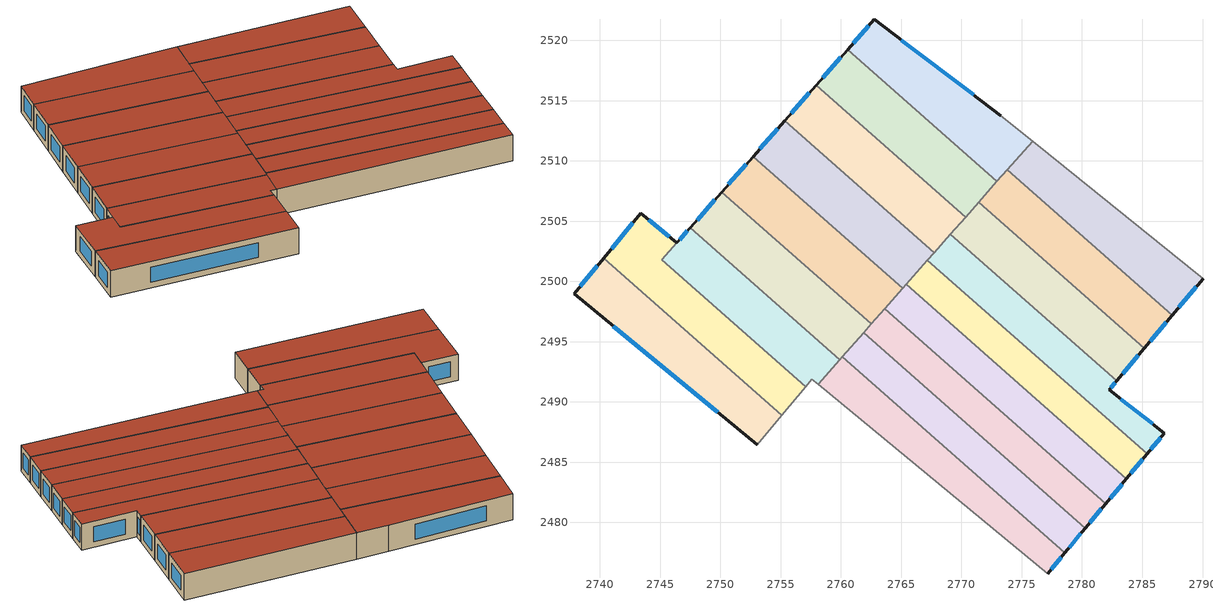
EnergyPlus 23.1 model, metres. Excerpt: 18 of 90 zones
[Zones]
ecfef873ded018e6_F4_dwelling_0
 floor to ecfef873ded018e6_F3_dwelling_0 (EU_floor_Construction): 2778.58,2477.48 2777.15,2475.76 2758.1,2491.46 2760.12,2493.75 z12
 wall outside (EU_wall_Construction): 2777.15,2475.76 2778.58,2477.48 z12:15
 wall to ecfef873ded018e6_F4_dwelling_1 (EU_wall_Construction): 2778.58,2477.48 2760.12,2493.75 z12:15
 wall adiabatic (EU_wall_Construction): 2758.1,2491.46 2777.15,2475.76 z12:15
 wall to ecfef873ded018e6_F4_dwelling_11 (EU_wall_Construction): 2759.91,2493.51 2758.1,2491.46 z12:15
 wall to ecfef873ded018e6_F4_dwelling_12 (EU_wall_Construction): 2760.12,2493.75 2759.91,2493.51 z12:15
 window (EU_Window_Construction): 2777.46,2476.13 2778.27,2477.11 z12.64:14.36
 roof outside (EU_roof_Construction): 2777.15,2475.76 2778.58,2477.48 2760.12,2493.75 2758.1,2491.46 z15
ecfef873ded018e6_F4_dwelling_1
 floor to ecfef873ded018e6_F3_dwelling_1 (EU_floor_Construction): 2780.28,2479.52 2778.58,2477.48 2760.12,2493.75 2761.88,2495.74 z12
 wall outside (EU_wall_Construction): 2778.58,2477.48 2780.28,2479.52 z12:15
 wall to ecfef873ded018e6_F4_dwelling_2 (EU_wall_Construction): 2780.28,2479.52 2761.88,2495.74 z12:15
 wall to ecfef873ded018e6_F4_dwelling_12 (EU_wall_Construction): 2761.88,2495.74 2760.12,2493.75 z12:15
 window (EU_Window_Construction): 2778.94,2477.92 2779.91,2479.08 z12.64:14.36
 roof outside (EU_roof_Construction): 2778.58,2477.48 2780.28,2479.52 2761.88,2495.74 2760.12,2493.75 z15
ecfef873ded018e6_F4_dwelling_10
 floor to ecfef873ded018e6_F3_dwelling_10 (EU_floor_Construction): 2746.38,2503.19 2745.15,2501.79 2757.07,2491.28 2755.08,2488.89 2740.3,2501.92 2743.4,2505.66 z12
 wall outside (EU_wall_Construction): 2746.38,2503.19 2743.4,2505.66 2740.3,2501.92 z12:15
 wall to ecfef873ded018e6_F4_dwelling_11 (EU_wall_Construction): 2757.07,2491.28 2745.15,2501.79 2746.38,2503.19 z12:15
 wall adiabatic (EU_wall_Construction): 2755.08,2488.89 2757.07,2491.28 z12:15
 wall to ecfef873ded018e6_F4_dwelling_9 (EU_wall_Construction): 2740.3,2501.92 2755.08,2488.89 z12:15
 window (EU_Window_Construction): 2745.74,2503.72 2744.04,2505.13 / 2742.73,2504.86 2740.96,2502.72 z12.64:14.36
 roof outside (EU_roof_Construction): 2755.08,2488.89 2757.07,2491.28 2745.15,2501.79 2746.38,2503.19 2743.4,2505.66 2740.3,2501.92 z15
ecfef873ded018e6_F4_dwelling_11
 floor to ecfef873ded018e6_F3_dwelling_11 (EU_floor_Construction): 2759.91,2493.51 2758.1,2491.46 2757.58,2491.89 2757.07,2491.28 2745.15,2501.79 2747.5,2504.46 z12
 wall outside (EU_wall_Construction): 2747.5,2504.46 2746.39,2503.2 z12:15
 wall adiabatic (EU_wall_Construction): 2757.07,2491.28 2757.58,2491.89 2758.1,2491.46 z12:15
 wall to ecfef873ded018e6_F4_dwelling_12 (EU_wall_Construction): 2759.91,2493.51 2747.5,2504.46 z12:15
 window (EU_Window_Construction): 2747.26,2504.19 2746.62,2503.47 z12.64:14.36
 roof outside (EU_roof_Construction): 2758.1,2491.46 2759.91,2493.51 2747.5,2504.46 2745.15,2501.79 2757.07,2491.28 2757.58,2491.89 z15
ecfef873ded018e6_F4_dwelling_12
 floor to ecfef873ded018e6_F3_dwelling_12 (EU_floor_Construction): 2762.52,2496.47 2759.91,2493.51 2747.5,2504.46 2750.11,2507.41 z12
 wall outside (EU_wall_Construction): 2750.11,2507.41 2747.5,2504.46 z12:15
 wall to ecfef873ded018e6_F4_dwelling_13 (EU_wall_Construction): 2762.52,2496.47 2750.11,2507.41 z12:15
 wall to ecfef873ded018e6_F4_dwelling_2 (EU_wall_Construction): 2761.88,2495.74 2762.52,2496.47 z12:15
 window (EU_Window_Construction): 2749.55,2506.78 2748.06,2505.09 z12.64:14.36
 roof outside (EU_roof_Construction): 2759.91,2493.51 2762.52,2496.47 2750.11,2507.41 2747.5,2504.46 z15
ecfef873ded018e6_F4_dwelling_13
 floor to ecfef873ded018e6_F3_dwelling_13 (EU_floor_Construction): 2765.12,2499.42 2762.52,2496.47 2750.11,2507.41 2752.72,2510.36 z12
 wall outside (EU_wall_Construction): 2752.72,2510.36 2750.11,2507.41 z12:15
 wall to ecfef873ded018e6_F4_dwelling_14 (EU_wall_Construction): 2765.12,2499.42 2752.72,2510.36 z12:15
 wall to ecfef873ded018e6_F4_dwelling_3 (EU_wall_Construction): 2763.64,2497.74 2765.12,2499.42 z12:15
 wall to ecfef873ded018e6_F4_dwelling_2 (EU_wall_Construction): 2762.52,2496.47 2763.64,2497.74 z12:15
 window (EU_Window_Construction): 2752.16,2509.73 2750.67,2508.04 z12.64:14.36
 roof outside (EU_roof_Construction): 2762.52,2496.47 2765.12,2499.42 2752.72,2510.36 2750.11,2507.41 z15
ecfef873ded018e6_F4_dwelling_14
 floor to ecfef873ded018e6_F3_dwelling_14 (EU_floor_Construction): 2767.73,2502.38 2765.12,2499.42 2752.72,2510.36 2755.32,2513.32 z12
 wall outside (EU_wall_Construction): 2755.32,2513.32 2752.72,2510.36 z12:15
 wall to ecfef873ded018e6_F4_dwelling_15 (EU_wall_Construction): 2767.73,2502.38 2755.32,2513.32 z12:15
 wall to ecfef873ded018e6_F4_dwelling_4 (EU_wall_Construction): 2765.4,2499.74 2767.18,2501.75 z12:15
 wall to ecfef873ded018e6_F4_dwelling_3 (EU_wall_Construction): 2765.12,2499.42 2765.4,2499.74 z12:15
 wall to ecfef873ded018e6_F4_dwelling_5 (EU_wall_Construction): 2767.18,2501.75 2767.73,2502.38 z12:15
 window (EU_Window_Construction): 2754.77,2512.68 2753.27,2511 z12.64:14.36
 roof outside (EU_roof_Construction): 2765.12,2499.42 2767.73,2502.38 2755.32,2513.32 2752.72,2510.36 z15
ecfef873ded018e6_F4_dwelling_15
 floor to ecfef873ded018e6_F3_dwelling_15 (EU_floor_Construction): 2770.34,2505.34 2767.73,2502.38 2755.32,2513.32 2757.93,2516.27 z12
 wall outside (EU_wall_Construction): 2757.93,2516.27 2755.32,2513.32 z12:15
 wall to ecfef873ded018e6_F4_dwelling_16 (EU_wall_Construction): 2770.34,2505.34 2757.93,2516.27 z12:15
 wall to ecfef873ded018e6_F4_dwelling_5 (EU_wall_Construction): 2767.73,2502.38 2769.08,2503.91 z12:15
 wall to ecfef873ded018e6_F4_dwelling_6 (EU_wall_Construction): 2769.08,2503.92 2770.34,2505.34 z12:15
 window (EU_Window_Construction): 2757.37,2515.64 2755.88,2513.95 z12.64:14.36
 roof outside (EU_roof_Construction): 2767.73,2502.38 2770.34,2505.34 2757.93,2516.27 2755.32,2513.32 z15
ecfef873ded018e6_F4_dwelling_16
 floor to ecfef873ded018e6_F3_dwelling_16 (EU_floor_Construction): 2772.94,2508.29 2770.34,2505.34 2757.93,2516.27 2760.54,2519.23 z12
 wall outside (EU_wall_Construction): 2760.54,2519.23 2757.93,2516.27 z12:15
 wall to ecfef873ded018e6_F4_dwelling_17 (EU_wall_Construction): 2772.94,2508.29 2760.54,2519.23 z12:15
 wall to ecfef873ded018e6_F4_dwelling_7 (EU_wall_Construction): 2771.43,2506.58 2772.94,2508.29 z12:15
 wall to ecfef873ded018e6_F4_dwelling_6 (EU_wall_Construction): 2770.34,2505.34 2771.43,2506.58 z12:15
 window (EU_Window_Construction): 2759.98,2518.59 2758.49,2516.91 z12.64:14.36
 roof outside (EU_roof_Construction): 2770.34,2505.34 2772.94,2508.29 2760.54,2519.23 2757.93,2516.27 z15
ecfef873ded018e6_F4_dwelling_17
 floor to ecfef873ded018e6_F3_dwelling_17 (EU_floor_Construction): 2773.27,2513.76 2775.89,2511.64 2772.94,2508.29 2760.54,2519.23 2762.76,2521.74 z12
 wall outside (EU_wall_Construction): 2773.27,2513.76 2762.76,2521.74 2760.54,2519.23 z12:15
 wall adiabatic (EU_wall_Construction): 2775.89,2511.64 2773.27,2513.76 z12:15
 wall to ecfef873ded018e6_F4_dwelling_8 (EU_wall_Construction): 2773.79,2509.25 2775.89,2511.64 z12:15
 wall to ecfef873ded018e6_F4_dwelling_7 (EU_wall_Construction): 2772.94,2508.29 2773.79,2509.25 z12:15
 window (EU_Window_Construction): 2762.29,2521.2 2761.02,2519.77 / 2771.02,2515.47 2765.01,2520.03 z12.64:14.36
 roof outside (EU_roof_Construction): 2772.94,2508.29 2775.89,2511.64 2773.27,2513.76 2762.76,2521.74 2760.54,2519.23 z15
ecfef873ded018e6_F4_dwelling_2
 floor to ecfef873ded018e6_F3_dwelling_2 (EU_floor_Construction): 2781.98,2481.57 2780.28,2479.52 2761.88,2495.74 2763.64,2497.74 z12
 wall outside (EU_wall_Construction): 2780.28,2479.52 2781.98,2481.57 z12:15
 wall to ecfef873ded018e6_F4_dwelling_3 (EU_wall_Construction): 2781.98,2481.57 2763.64,2497.74 z12:15
 window (EU_Window_Construction): 2780.64,2479.96 2781.62,2481.13 z12.64:14.36
 roof outside (EU_roof_Construction): 2780.28,2479.52 2781.98,2481.57 2763.64,2497.74 2761.88,2495.74 z15
ecfef873ded018e6_F4_dwelling_3
 floor to ecfef873ded018e6_F3_dwelling_3 (EU_floor_Construction): 2783.69,2483.62 2781.98,2481.57 2763.64,2497.74 2765.4,2499.74 z12
 wall outside (EU_wall_Construction): 2781.98,2481.57 2783.69,2483.62 z12:15
 wall to ecfef873ded018e6_F4_dwelling_4 (EU_wall_Construction): 2783.69,2483.62 2765.4,2499.74 z12:15
 window (EU_Window_Construction): 2782.35,2482.01 2783.32,2483.18 z12.64:14.36
 roof outside (EU_roof_Construction): 2781.98,2481.57 2783.69,2483.62 2765.4,2499.74 2763.64,2497.74 z15
ecfef873ded018e6_F4_dwelling_4
 floor to ecfef873ded018e6_F3_dwelling_4 (EU_floor_Construction): 2785.4,2485.68 2783.69,2483.62 2765.4,2499.74 2767.17,2501.75 z12
 wall outside (EU_wall_Construction): 2783.69,2483.62 2785.4,2485.68 z12:15
 wall to ecfef873ded018e6_F4_dwelling_5 (EU_wall_Construction): 2785.4,2485.68 2767.17,2501.75 z12:15
 window (EU_Window_Construction): 2784.05,2484.06 2785.03,2485.24 z12.64:14.36
 roof outside (EU_roof_Construction): 2783.69,2483.62 2785.4,2485.68 2767.17,2501.75 2765.4,2499.74 z15
ecfef873ded018e6_F4_dwelling_5
 floor to ecfef873ded018e6_F3_dwelling_5 (EU_floor_Construction): 2782.88,2491.75 2782.25,2491 2786.84,2487.41 2785.4,2485.68 2767.17,2501.75 2769.08,2503.92 z12
 wall outside (EU_wall_Construction): 2785.4,2485.68 2786.84,2487.41 2782.25,2491 2782.88,2491.75 z12:15
 wall to ecfef873ded018e6_F4_dwelling_6 (EU_wall_Construction): 2782.88,2491.75 2769.08,2503.92 z12:15
 window (EU_Window_Construction): 2782.38,2491.16 2782.75,2491.59 / 2785.85,2488.18 2783.23,2490.23 / 2785.71,2486.05 2786.53,2487.04 z12.64:14.36
 roof outside (EU_roof_Construction): 2785.4,2485.68 2786.84,2487.41 2782.25,2491 2782.88,2491.75 2769.08,2503.92 2767.17,2501.75 z15
ecfef873ded018e6_F4_dwelling_6
 floor to ecfef873ded018e6_F3_dwelling_6 (EU_floor_Construction): 2785.17,2494.46 2782.88,2491.75 2769.08,2503.92 2771.43,2506.58 z12
 wall outside (EU_wall_Construction): 2782.88,2491.75 2785.17,2494.46 z12:15
 wall to ecfef873ded018e6_F4_dwelling_7 (EU_wall_Construction): 2785.17,2494.46 2771.43,2506.58 z12:15
 window (EU_Window_Construction): 2783.37,2492.33 2784.68,2493.88 z12.64:14.36
 roof outside (EU_roof_Construction): 2782.88,2491.75 2785.17,2494.46 2771.43,2506.58 2769.08,2503.92 z15
ecfef873ded018e6_F4_dwelling_7
 floor to ecfef873ded018e6_F3_dwelling_7 (EU_floor_Construction): 2787.47,2497.18 2785.17,2494.46 2771.43,2506.58 2773.79,2509.25 z12
 wall outside (EU_wall_Construction): 2785.17,2494.46 2787.47,2497.18 z12:15
 wall to ecfef873ded018e6_F4_dwelling_8 (EU_wall_Construction): 2787.47,2497.18 2773.79,2509.25 z12:15
 window (EU_Window_Construction): 2785.67,2495.04 2786.98,2496.6 z12.64:14.36
 roof outside (EU_roof_Construction): 2785.17,2494.46 2787.47,2497.18 2773.79,2509.25 2771.43,2506.58 z15
ecfef873ded018e6_F4_dwelling_8
 floor to ecfef873ded018e6_F3_dwelling_8 (EU_floor_Construction): 2790.04,2500.22 2787.47,2497.18 2773.79,2509.25 2775.89,2511.64 z12
 wall outside (EU_wall_Construction): 2787.47,2497.18 2790.04,2500.22 z12:15
 wall adiabatic (EU_wall_Construction): 2790.04,2500.22 2775.89,2511.64 z12:15
 window (EU_Window_Construction): 2788.02,2497.84 2789.49,2499.57 z12.64:14.36
 roof outside (EU_roof_Construction): 2787.47,2497.18 2790.04,2500.22 2775.89,2511.64 2773.79,2509.25 z15
ecfef873ded018e6_F4_dwelling_9
 floor to ecfef873ded018e6_F3_dwelling_9 (EU_floor_Construction): 2755.08,2488.89 2753.04,2486.44 2737.85,2498.97 2740.3,2501.92 z12
 wall outside (EU_wall_Construction): 2740.3,2501.92 2737.85,2498.97 2753.04,2486.44 z12:15
 wall adiabatic (EU_wall_Construction): 2753.04,2486.44 2755.08,2488.89 z12:15
 window (EU_Window_Construction): 2741.1,2496.29 2749.79,2489.13 / 2739.77,2501.29 2738.37,2499.6 z12.64:14.36
 roof outside (EU_roof_Construction): 2753.04,2486.44 2755.08,2488.89 2740.3,2501.92 2737.85,2498.97 z15
[Building]
EU S2 Campaign: North Axis=0; Terrain=City; Solar Distribution=FullExterior
[Site:Location]
Yerevan-Zvartnots.Intl.AP: Latitude=40.15; Longitude=44.383; Time Zone=4; Elevation=854
[SizingPeriod:WeatherFileDays]
AnnualSizingPeriod: Begin Month=1; Begin Day of Month=1; End Month=12; End Day of Month=31; Day of Week for Start Day=Monday; Use Weather File Daylight Saving Period=No; Use Weather File Rain and Snow Indicators=No
[MATERIAL]
EU_InternalMass_Material: Roughness=MediumRough; Thickness=0.1; Conductivity=1; Density=1800; Specific Heat=900; Thermal Absorptance=0.9; Solar Absorptance=0.7; Visible Absorptance=0.7
[MATERIAL:NOMASS] Roughness=MediumRough; Thermal Absorptance=0.9; Solar Absorptance=0.7; Visible Absorptance=0.7
Name | Thermal Resistance
EU_wall_NoMass | 1.05043
EU_roof_NoMass | 1.45357
EU_floor_NoMass | 0.478065
[WINDOWMATERIAL:SIMPLEGLAZINGSYSTEM]
EU_Window_SimpleGlazing: UFactor=2.5566; Solar Heat Gain Coefficient=0.75; Visible Transmittance=0.75
[CONSTRUCTION]
EU_wall_Construction: EU_wall_NoMass
EU_roof_Construction: EU_roof_NoMass
EU_floor_Construction: EU_floor_NoMass
EU_Window_Construction: EU_Window_SimpleGlazing
EU_InternalMass_Construction: EU_InternalMass_Material
[ZONE] Type=1; Multiplier=1; Ceiling Height=autocalculate; Floor Area=autocalculate; Part of Total Floor Area=Yes
Name | Volume
ecfef873ded018e6_F4_dwelling_0 | 195.598
ecfef873ded018e6_F4_dwelling_1 | 195.592
ecfef873ded018e6_F4_dwelling_10 | 204.565
ecfef873ded018e6_F4_dwelling_11 | 174.736
ecfef873ded018e6_F4_dwelling_12 | 195.589
ecfef873ded018e6_F4_dwelling_13 | 195.578
ecfef873ded018e6_F4_dwelling_14 | 195.58
ecfef873ded018e6_F4_dwelling_15 | 195.574
ecfef873ded018e6_F4_dwelling_16 | 195.59
ecfef873ded018e6_F4_dwelling_17 | 195.581
ecfef873ded018e6_F4_dwelling_2 | 195.555
ecfef873ded018e6_F4_dwelling_3 | 195.613
ecfef873ded018e6_F4_dwelling_4 | 195.535
ecfef873ded018e6_F4_dwelling_5 | 195.637
ecfef873ded018e6_F4_dwelling_6 | 195.55
ecfef873ded018e6_F4_dwelling_7 | 195.575
ecfef873ded018e6_F4_dwelling_8 | 195.609
ecfef873ded018e6_F4_dwelling_9 | 207.41
[INTERNALMASS] Construction=EU_InternalMass_Construction
Name | Zone or ZoneList | Surface Area
ecfef873ded018e6_F4_dwelling_0_EU_InternalMass | ecfef873ded018e6_F4_dwelling_0 | 65.1993
ecfef873ded018e6_F4_dwelling_1_EU_InternalMass | ecfef873ded018e6_F4_dwelling_1 | 65.1974
ecfef873ded018e6_F4_dwelling_2_EU_InternalMass | ecfef873ded018e6_F4_dwelling_2 | 65.1849
ecfef873ded018e6_F4_dwelling_3_EU_InternalMass | ecfef873ded018e6_F4_dwelling_3 | 65.2044
ecfef873ded018e6_F4_dwelling_4_EU_InternalMass | ecfef873ded018e6_F4_dwelling_4 | 65.1782
ecfef873ded018e6_F4_dwelling_5_EU_InternalMass | ecfef873ded018e6_F4_dwelling_5 | 65.2122
ecfef873ded018e6_F4_dwelling_6_EU_InternalMass | ecfef873ded018e6_F4_dwelling_6 | 65.1835
ecfef873ded018e6_F4_dwelling_7_EU_InternalMass | ecfef873ded018e6_F4_dwelling_7 | 65.1918
ecfef873ded018e6_F4_dwelling_8_EU_InternalMass | ecfef873ded018e6_F4_dwelling_8 | 65.2031
ecfef873ded018e6_F4_dwelling_9_EU_InternalMass | ecfef873ded018e6_F4_dwelling_9 | 69.1342
ecfef873ded018e6_F4_dwelling_10_EU_InternalMass | ecfef873ded018e6_F4_dwelling_10 | 68.1918
ecfef873ded018e6_F4_dwelling_11_EU_InternalMass | ecfef873ded018e6_F4_dwelling_11 | 58.2538
ecfef873ded018e6_F4_dwelling_12_EU_InternalMass | ecfef873ded018e6_F4_dwelling_12 | 65.1964
ecfef873ded018e6_F4_dwelling_13_EU_InternalMass | ecfef873ded018e6_F4_dwelling_13 | 65.1928
ecfef873ded018e6_F4_dwelling_14_EU_InternalMass | ecfef873ded018e6_F4_dwelling_14 | 65.1935
ecfef873ded018e6_F4_dwelling_15_EU_InternalMass | ecfef873ded018e6_F4_dwelling_15 | 65.1913
ecfef873ded018e6_F4_dwelling_16_EU_InternalMass | ecfef873ded018e6_F4_dwelling_16 | 65.1966
ecfef873ded018e6_F4_dwelling_17_EU_InternalMass | ecfef873ded018e6_F4_dwelling_17 | 65.1938
[OTHEREQUIPMENT] Fuel Type=Electricity; Design Level Calculation Method=Watts/Area; Power per Zone Floor Area=1; Fraction Latent=0; Fraction Radiant=0; Fraction Lost=0; Carbon Dioxide Generation Rate=0; EndUse Subcategory=EU_Step8_InternalGains
Name | Zone or ZoneList or Space or SpaceList | Schedule
EU_Step8_InternalGain_ecfef873ded018e6_F4_dwelling_0_f000 | ecfef873ded018e6_F4_dwelling_0 | EU_Step8_GainSchedule_ecfef873ded018e6_F4_dwelling_0_f000
EU_Step8_InternalGain_ecfef873ded018e6_F4_dwelling_1_f000 | ecfef873ded018e6_F4_dwelling_1 | EU_Step8_GainSchedule_ecfef873ded018e6_F4_dwelling_1_f000
EU_Step8_InternalGain_ecfef873ded018e6_F4_dwelling_2_f000 | ecfef873ded018e6_F4_dwelling_2 | EU_Step8_GainSchedule_ecfef873ded018e6_F4_dwelling_2_f000
EU_Step8_InternalGain_ecfef873ded018e6_F4_dwelling_3_f000 | ecfef873ded018e6_F4_dwelling_3 | EU_Step8_GainSchedule_ecfef873ded018e6_F4_dwelling_3_f000
EU_Step8_InternalGain_ecfef873ded018e6_F4_dwelling_4_f000 | ecfef873ded018e6_F4_dwelling_4 | EU_Step8_GainSchedule_ecfef873ded018e6_F4_dwelling_4_f000
EU_Step8_InternalGain_ecfef873ded018e6_F4_dwelling_5_f000 | ecfef873ded018e6_F4_dwelling_5 | EU_Step8_GainSchedule_ecfef873ded018e6_F4_dwelling_5_f000
EU_Step8_InternalGain_ecfef873ded018e6_F4_dwelling_6_f000 | ecfef873ded018e6_F4_dwelling_6 | EU_Step8_GainSchedule_ecfef873ded018e6_F4_dwelling_6_f000
EU_Step8_InternalGain_ecfef873ded018e6_F4_dwelling_7_f000 | ecfef873ded018e6_F4_dwelling_7 | EU_Step8_GainSchedule_ecfef873ded018e6_F4_dwelling_7_f000
EU_Step8_InternalGain_ecfef873ded018e6_F4_dwelling_8_f000 | ecfef873ded018e6_F4_dwelling_8 | EU_Step8_GainSchedule_ecfef873ded018e6_F4_dwelling_8_f000
EU_Step8_InternalGain_ecfef873ded018e6_F4_dwelling_9_f000 | ecfef873ded018e6_F4_dwelling_9 | EU_Step8_GainSchedule_ecfef873ded018e6_F4_dwelling_9_f000
EU_Step8_InternalGain_ecfef873ded018e6_F4_dwelling_10_f000 | ecfef873ded018e6_F4_dwelling_10 | EU_Step8_GainSchedule_ecfef873ded018e6_F4_dwelling_10_f000
EU_Step8_InternalGain_ecfef873ded018e6_F4_dwelling_11_f000 | ecfef873ded018e6_F4_dwelling_11 | EU_Step8_GainSchedule_ecfef873ded018e6_F4_dwelling_11_f000
EU_Step8_InternalGain_ecfef873ded018e6_F4_dwelling_12_f000 | ecfef873ded018e6_F4_dwelling_12 | EU_Step8_GainSchedule_ecfef873ded018e6_F4_dwelling_12_f000
EU_Step8_InternalGain_ecfef873ded018e6_F4_dwelling_13_f000 | ecfef873ded018e6_F4_dwelling_13 | EU_Step8_GainSchedule_ecfef873ded018e6_F4_dwelling_13_f000
EU_Step8_InternalGain_ecfef873ded018e6_F4_dwelling_14_f000 | ecfef873ded018e6_F4_dwelling_14 | EU_Step8_GainSchedule_ecfef873ded018e6_F4_dwelling_14_f000
EU_Step8_InternalGain_ecfef873ded018e6_F4_dwelling_15_f000 | ecfef873ded018e6_F4_dwelling_15 | EU_Step8_GainSchedule_ecfef873ded018e6_F4_dwelling_15_f000
EU_Step8_InternalGain_ecfef873ded018e6_F4_dwelling_16_f000 | ecfef873ded018e6_F4_dwelling_16 | EU_Step8_GainSchedule_ecfef873ded018e6_F4_dwelling_16_f000
EU_Step8_InternalGain_ecfef873ded018e6_F4_dwelling_17_f000 | ecfef873ded018e6_F4_dwelling_17 | EU_Step8_GainSchedule_ecfef873ded018e6_F4_dwelling_17_f000
[ZONEVENTILATION:DESIGNFLOWRATE] Schedule=EU_AlwaysOn; Design Flow Rate Calculation Method=AirChanges/Hour; Air Changes per Hour=0.557805; Ventilation Type=Natural; Fan Pressure Rise=0; Fan Total Efficiency=1; Constant Term Coefficient=1; Temperature Term Coefficient=0; Velocity Term Coefficient=0; Velocity Squared Term Coefficient=0; Minimum Indoor Temperature=-100; Maximum Indoor Temperature=100; Delta Temperature=-100; Minimum Outdoor Temperature=-100; Maximum Outdoor Temperature=100; Maximum Wind Speed=40
Name | Zone or ZoneList or Space or SpaceList
EU_ConstantAir_ecfef873ded018e6_F4_dwelling_0 | ecfef873ded018e6_F4_dwelling_0
EU_ConstantAir_ecfef873ded018e6_F4_dwelling_1 | ecfef873ded018e6_F4_dwelling_1
EU_ConstantAir_ecfef873ded018e6_F4_dwelling_2 | ecfef873ded018e6_F4_dwelling_2
EU_ConstantAir_ecfef873ded018e6_F4_dwelling_3 | ecfef873ded018e6_F4_dwelling_3
EU_ConstantAir_ecfef873ded018e6_F4_dwelling_4 | ecfef873ded018e6_F4_dwelling_4
EU_ConstantAir_ecfef873ded018e6_F4_dwelling_5 | ecfef873ded018e6_F4_dwelling_5
EU_ConstantAir_ecfef873ded018e6_F4_dwelling_6 | ecfef873ded018e6_F4_dwelling_6
EU_ConstantAir_ecfef873ded018e6_F4_dwelling_7 | ecfef873ded018e6_F4_dwelling_7
EU_ConstantAir_ecfef873ded018e6_F4_dwelling_8 | ecfef873ded018e6_F4_dwelling_8
EU_ConstantAir_ecfef873ded018e6_F4_dwelling_9 | ecfef873ded018e6_F4_dwelling_9
EU_ConstantAir_ecfef873ded018e6_F4_dwelling_10 | ecfef873ded018e6_F4_dwelling_10
EU_ConstantAir_ecfef873ded018e6_F4_dwelling_11 | ecfef873ded018e6_F4_dwelling_11
EU_ConstantAir_ecfef873ded018e6_F4_dwelling_12 | ecfef873ded018e6_F4_dwelling_12
EU_ConstantAir_ecfef873ded018e6_F4_dwelling_13 | ecfef873ded018e6_F4_dwelling_13
EU_ConstantAir_ecfef873ded018e6_F4_dwelling_14 | ecfef873ded018e6_F4_dwelling_14
EU_ConstantAir_ecfef873ded018e6_F4_dwelling_15 | ecfef873ded018e6_F4_dwelling_15
EU_ConstantAir_ecfef873ded018e6_F4_dwelling_16 | ecfef873ded018e6_F4_dwelling_16
EU_ConstantAir_ecfef873ded018e6_F4_dwelling_17 | ecfef873ded018e6_F4_dwelling_17
[HVACTEMPLATE:THERMOSTAT] Constant Heating Setpoint=20; Constant Cooling Setpoint=50
EU_HeatOnly_ecfef873ded018e6_F0_dwelling_0; EU_HeatOnly_ecfef873ded018e6_F0_dwelling_1; EU_HeatOnly_ecfef873ded018e6_F0_dwelling_2; EU_HeatOnly_ecfef873ded018e6_F0_dwelling_3; EU_HeatOnly_ecfef873ded018e6_F0_dwelling_4; EU_HeatOnly_ecfef873ded018e6_F0_dwelling_5; EU_HeatOnly_ecfef873ded018e6_F0_dwelling_6; EU_HeatOnly_ecfef873ded018e6_F0_dwelling_7; EU_HeatOnly_ecfef873ded018e6_F0_dwelling_8; EU_HeatOnly_ecfef873ded018e6_F0_dwelling_9; EU_HeatOnly_ecfef873ded018e6_F0_dwelling_10; EU_HeatOnly_ecfef873ded018e6_F0_dwelling_11; EU_HeatOnly_ecfef873ded018e6_F0_dwelling_12; EU_HeatOnly_ecfef873ded018e6_F0_dwelling_13; EU_HeatOnly_ecfef873ded018e6_F0_dwelling_14; EU_HeatOnly_ecfef873ded018e6_F0_dwelling_15; EU_HeatOnly_ecfef873ded018e6_F0_dwelling_16; EU_HeatOnly_ecfef873ded018e6_F0_dwelling_17; EU_HeatOnly_ecfef873ded018e6_F1_dwelling_0; EU_HeatOnly_ecfef873ded018e6_F1_dwelling_1; EU_HeatOnly_ecfef873ded018e6_F1_dwelling_2; EU_HeatOnly_ecfef873ded018e6_F1_dwelling_3; EU_HeatOnly_ecfef873ded018e6_F1_dwelling_4; EU_HeatOnly_ecfef873ded018e6_F1_dwelling_5; EU_HeatOnly_ecfef873ded018e6_F1_dwelling_6; EU_HeatOnly_ecfef873ded018e6_F1_dwelling_7; EU_HeatOnly_ecfef873ded018e6_F1_dwelling_8; EU_HeatOnly_ecfef873ded018e6_F1_dwelling_9; EU_HeatOnly_ecfef873ded018e6_F1_dwelling_10; EU_HeatOnly_ecfef873ded018e6_F1_dwelling_11; EU_HeatOnly_ecfef873ded018e6_F1_dwelling_12; EU_HeatOnly_ecfef873ded018e6_F1_dwelling_13; EU_HeatOnly_ecfef873ded018e6_F1_dwelling_14; EU_HeatOnly_ecfef873ded018e6_F1_dwelling_15; EU_HeatOnly_ecfef873ded018e6_F1_dwelling_16; EU_HeatOnly_ecfef873ded018e6_F1_dwelling_17; EU_HeatOnly_ecfef873ded018e6_F2_dwelling_0; EU_HeatOnly_ecfef873ded018e6_F2_dwelling_1; EU_HeatOnly_ecfef873ded018e6_F2_dwelling_2; EU_HeatOnly_ecfef873ded018e6_F2_dwelling_3; EU_HeatOnly_ecfef873ded018e6_F2_dwelling_4; EU_HeatOnly_ecfef873ded018e6_F2_dwelling_5; EU_HeatOnly_ecfef873ded018e6_F2_dwelling_6; EU_HeatOnly_ecfef873ded018e6_F2_dwelling_7; EU_HeatOnly_ecfef873ded018e6_F2_dwelling_8; EU_HeatOnly_ecfef873ded018e6_F2_dwelling_9; EU_HeatOnly_ecfef873ded018e6_F2_dwelling_10; EU_HeatOnly_ecfef873ded018e6_F2_dwelling_11; EU_HeatOnly_ecfef873ded018e6_F2_dwelling_12; EU_HeatOnly_ecfef873ded018e6_F2_dwelling_13; EU_HeatOnly_ecfef873ded018e6_F2_dwelling_14; EU_HeatOnly_ecfef873ded018e6_F2_dwelling_15; EU_HeatOnly_ecfef873ded018e6_F2_dwelling_16; EU_HeatOnly_ecfef873ded018e6_F2_dwelling_17; EU_HeatOnly_ecfef873ded018e6_F3_dwelling_0; EU_HeatOnly_ecfef873ded018e6_F3_dwelling_1; EU_HeatOnly_ecfef873ded018e6_F3_dwelling_2; EU_HeatOnly_ecfef873ded018e6_F3_dwelling_3; EU_HeatOnly_ecfef873ded018e6_F3_dwelling_4; EU_HeatOnly_ecfef873ded018e6_F3_dwelling_5; EU_HeatOnly_ecfef873ded018e6_F3_dwelling_6; EU_HeatOnly_ecfef873ded018e6_F3_dwelling_7; EU_HeatOnly_ecfef873ded018e6_F3_dwelling_8; EU_HeatOnly_ecfef873ded018e6_F3_dwelling_9; EU_HeatOnly_ecfef873ded018e6_F3_dwelling_10; EU_HeatOnly_ecfef873ded018e6_F3_dwelling_11; EU_HeatOnly_ecfef873ded018e6_F3_dwelling_12; EU_HeatOnly_ecfef873ded018e6_F3_dwelling_13; EU_HeatOnly_ecfef873ded018e6_F3_dwelling_14; EU_HeatOnly_ecfef873ded018e6_F3_dwelling_15; EU_HeatOnly_ecfef873ded018e6_F3_dwelling_16; EU_HeatOnly_ecfef873ded018e6_F3_dwelling_17; EU_HeatOnly_ecfef873ded018e6_F4_dwelling_0; EU_HeatOnly_ecfef873ded018e6_F4_dwelling_1; EU_HeatOnly_ecfef873ded018e6_F4_dwelling_2; EU_HeatOnly_ecfef873ded018e6_F4_dwelling_3; EU_HeatOnly_ecfef873ded018e6_F4_dwelling_4; EU_HeatOnly_ecfef873ded018e6_F4_dwelling_5; EU_HeatOnly_ecfef873ded018e6_F4_dwelling_6; EU_HeatOnly_ecfef873ded018e6_F4_dwelling_7; EU_HeatOnly_ecfef873ded018e6_F4_dwelling_8; EU_HeatOnly_ecfef873ded018e6_F4_dwelling_9; EU_HeatOnly_ecfef873ded018e6_F4_dwelling_10; EU_HeatOnly_ecfef873ded018e6_F4_dwelling_11; EU_HeatOnly_ecfef873ded018e6_F4_dwelling_12; EU_HeatOnly_ecfef873ded018e6_F4_dwelling_13; EU_HeatOnly_ecfef873ded018e6_F4_dwelling_14; EU_HeatOnly_ecfef873ded018e6_F4_dwelling_15; EU_HeatOnly_ecfef873ded018e6_F4_dwelling_16; EU_HeatOnly_ecfef873ded018e6_F4_dwelling_17
[HVACTEMPLATE:ZONE:IDEALLOADSAIRSYSTEM] System Availability Schedule=EU_AlwaysOn; Maximum Heating Supply Air Temperature=50; Minimum Cooling Supply Air Temperature=13; Maximum Heating Supply Air Humidity Ratio=0.0156; Minimum Cooling Supply Air Humidity Ratio=0.0077; Heating Limit=NoLimit; Cooling Limit=NoLimit; Heating Availability Schedule=EU_AlwaysOn; Cooling Availability Schedule=EU_CoolingOff; Dehumidification Control Type=ConstantSensibleHeatRatio; Cooling Sensible Heat Ratio=0.7; Dehumidification Setpoint=60; Humidification Control Type=None; Humidification Setpoint=30; Outdoor Air Method=None; Outdoor Air Flow Rate per Person=0.00944; Outdoor Air Flow Rate per Zone Floor Area=0; Outdoor Air Flow Rate per Zone=0; Demand Controlled Ventilation Type=None; Outdoor Air Economizer Type=NoEconomizer; Heat Recovery Type=None; Sensible Heat Recovery Effectiveness=0.7; Latent Heat Recovery Effectiveness=0.65
Name | Template Thermostat
ecfef873ded018e6_F4_dwelling_0 | EU_HeatOnly_ecfef873ded018e6_F4_dwelling_0
ecfef873ded018e6_F4_dwelling_1 | EU_HeatOnly_ecfef873ded018e6_F4_dwelling_1
ecfef873ded018e6_F4_dwelling_2 | EU_HeatOnly_ecfef873ded018e6_F4_dwelling_2
ecfef873ded018e6_F4_dwelling_3 | EU_HeatOnly_ecfef873ded018e6_F4_dwelling_3
ecfef873ded018e6_F4_dwelling_4 | EU_HeatOnly_ecfef873ded018e6_F4_dwelling_4
ecfef873ded018e6_F4_dwelling_5 | EU_HeatOnly_ecfef873ded018e6_F4_dwelling_5
ecfef873ded018e6_F4_dwelling_6 | EU_HeatOnly_ecfef873ded018e6_F4_dwelling_6
ecfef873ded018e6_F4_dwelling_7 | EU_HeatOnly_ecfef873ded018e6_F4_dwelling_7
ecfef873ded018e6_F4_dwelling_8 | EU_HeatOnly_ecfef873ded018e6_F4_dwelling_8
ecfef873ded018e6_F4_dwelling_9 | EU_HeatOnly_ecfef873ded018e6_F4_dwelling_9
ecfef873ded018e6_F4_dwelling_10 | EU_HeatOnly_ecfef873ded018e6_F4_dwelling_10
ecfef873ded018e6_F4_dwelling_11 | EU_HeatOnly_ecfef873ded018e6_F4_dwelling_11
ecfef873ded018e6_F4_dwelling_12 | EU_HeatOnly_ecfef873ded018e6_F4_dwelling_12
ecfef873ded018e6_F4_dwelling_13 | EU_HeatOnly_ecfef873ded018e6_F4_dwelling_13
ecfef873ded018e6_F4_dwelling_14 | EU_HeatOnly_ecfef873ded018e6_F4_dwelling_14
ecfef873ded018e6_F4_dwelling_15 | EU_HeatOnly_ecfef873ded018e6_F4_dwelling_15
ecfef873ded018e6_F4_dwelling_16 | EU_HeatOnly_ecfef873ded018e6_F4_dwelling_16
ecfef873ded018e6_F4_dwelling_17 | EU_HeatOnly_ecfef873ded018e6_F4_dwelling_17
[SIZING:ZONE] Zone Cooling Design Supply Air Temperature Input Method=SupplyAirTemperature; Zone Cooling Design Supply Air Temperature=13; Zone Heating Design Supply Air Temperature Input Method=SupplyAirTemperature; Zone Heating Design Supply Air Temperature=50; Zone Cooling Design Supply Air Humidity Ratio=0.008; Zone Heating Design Supply Air Humidity Ratio=0.008; Cooling Design Air Flow Method=DesignDay; Cooling Design Air Flow Rate=0; Cooling Minimum Air Flow per Zone Floor Area=0.000762; Cooling Minimum Air Flow=0; Cooling Minimum Air Flow Fraction=0.2; Heating Design Air Flow Method=DesignDay; Heating Design Air Flow Rate=0; Heating Maximum Air Flow per Zone Floor Area=0.002032; Heating Maximum Air Flow=0.141576; Heating Maximum Air Flow Fraction=0.3; Account for Dedicated Outdoor Air System=No; Dedicated Outdoor Air System Control Strategy=NeutralSupplyAir; Dedicated Outdoor Air Low Setpoint Temperature for Design=autosize; Dedicated Outdoor Air High Setpoint Temperature for Design=autosize; Zone Load Sizing Method=Sensible Load Only No Latent Load; Zone Latent Cooling Design Supply Air Humidity Ratio Input Method=HumidityRatioDifference; Zone Cooling Design Supply Air Humidity Ratio Difference=0.005; Zone Latent Heating Design Supply Air Humidity Ratio Input Method=HumidityRatioDifference; Zone Humidification Design Supply Air Humidity Ratio Difference=0.005
ecfef873ded018e6_F4_dwelling_0; ecfef873ded018e6_F4_dwelling_1; ecfef873ded018e6_F4_dwelling_2; ecfef873ded018e6_F4_dwelling_3; ecfef873ded018e6_F4_dwelling_4; ecfef873ded018e6_F4_dwelling_5; ecfef873ded018e6_F4_dwelling_6; ecfef873ded018e6_F4_dwelling_7; ecfef873ded018e6_F4_dwelling_8; ecfef873ded018e6_F4_dwelling_9; ecfef873ded018e6_F4_dwelling_10; ecfef873ded018e6_F4_dwelling_11; ecfef873ded018e6_F4_dwelling_12; ecfef873ded018e6_F4_dwelling_13; ecfef873ded018e6_F4_dwelling_14; ecfef873ded018e6_F4_dwelling_15; ecfef873ded018e6_F4_dwelling_16; ecfef873ded018e6_F4_dwelling_17
[SCHEDULE:CONSTANT]
Name | Hourly Value
EU_AlwaysOn | 1
EU_CoolingOff | 0
[SCHEDULE:FILE] Column Number=1; Rows to Skip at Top=0; Number of Hours of Data=8760; Column Separator=Comma; Interpolate to Timestep=No; Minutes per Item=60; Adjust Schedule for Daylight Savings=Yes
Name | File
EU_Step8_GainSchedule_ecfef873ded018e6_F4_dwelling_0_f000 | ../../schedules/ecfef873ded018e6/ecfef873ded018e6_F4_dwelling_0_f000_gain.csv
EU_Step8_GainSchedule_ecfef873ded018e6_F4_dwelling_1_f000 | ../../schedules/ecfef873ded018e6/ecfef873ded018e6_F4_dwelling_1_f000_gain.csv
EU_Step8_GainSchedule_ecfef873ded018e6_F4_dwelling_2_f000 | ../../schedules/ecfef873ded018e6/ecfef873ded018e6_F4_dwelling_2_f000_gain.csv
EU_Step8_GainSchedule_ecfef873ded018e6_F4_dwelling_3_f000 | ../../schedules/ecfef873ded018e6/ecfef873ded018e6_F4_dwelling_3_f000_gain.csv
EU_Step8_GainSchedule_ecfef873ded018e6_F4_dwelling_4_f000 | ../../schedules/ecfef873ded018e6/ecfef873ded018e6_F4_dwelling_4_f000_gain.csv
EU_Step8_GainSchedule_ecfef873ded018e6_F4_dwelling_5_f000 | ../../schedules/ecfef873ded018e6/ecfef873ded018e6_F4_dwelling_5_f000_gain.csv
EU_Step8_GainSchedule_ecfef873ded018e6_F4_dwelling_6_f000 | ../../schedules/ecfef873ded018e6/ecfef873ded018e6_F4_dwelling_6_f000_gain.csv
EU_Step8_GainSchedule_ecfef873ded018e6_F4_dwelling_7_f000 | ../../schedules/ecfef873ded018e6/ecfef873ded018e6_F4_dwelling_7_f000_gain.csv
EU_Step8_GainSchedule_ecfef873ded018e6_F4_dwelling_8_f000 | ../../schedules/ecfef873ded018e6/ecfef873ded018e6_F4_dwelling_8_f000_gain.csv
EU_Step8_GainSchedule_ecfef873ded018e6_F4_dwelling_9_f000 | ../../schedules/ecfef873ded018e6/ecfef873ded018e6_F4_dwelling_9_f000_gain.csv
EU_Step8_GainSchedule_ecfef873ded018e6_F4_dwelling_10_f000 | ../../schedules/ecfef873ded018e6/ecfef873ded018e6_F4_dwelling_10_f000_gain.csv
EU_Step8_GainSchedule_ecfef873ded018e6_F4_dwelling_11_f000 | ../../schedules/ecfef873ded018e6/ecfef873ded018e6_F4_dwelling_11_f000_gain.csv
EU_Step8_GainSchedule_ecfef873ded018e6_F4_dwelling_12_f000 | ../../schedules/ecfef873ded018e6/ecfef873ded018e6_F4_dwelling_12_f000_gain.csv
EU_Step8_GainSchedule_ecfef873ded018e6_F4_dwelling_13_f000 | ../../schedules/ecfef873ded018e6/ecfef873ded018e6_F4_dwelling_13_f000_gain.csv
EU_Step8_GainSchedule_ecfef873ded018e6_F4_dwelling_14_f000 | ../../schedules/ecfef873ded018e6/ecfef873ded018e6_F4_dwelling_14_f000_gain.csv
EU_Step8_GainSchedule_ecfef873ded018e6_F4_dwelling_15_f000 | ../../schedules/ecfef873ded018e6/ecfef873ded018e6_F4_dwelling_15_f000_gain.csv
EU_Step8_GainSchedule_ecfef873ded018e6_F4_dwelling_16_f000 | ../../schedules/ecfef873ded018e6/ecfef873ded018e6_F4_dwelling_16_f000_gain.csv
EU_Step8_GainSchedule_ecfef873ded018e6_F4_dwelling_17_f000 | ../../schedules/ecfef873ded018e6/ecfef873ded018e6_F4_dwelling_17_f000_gain.csv
